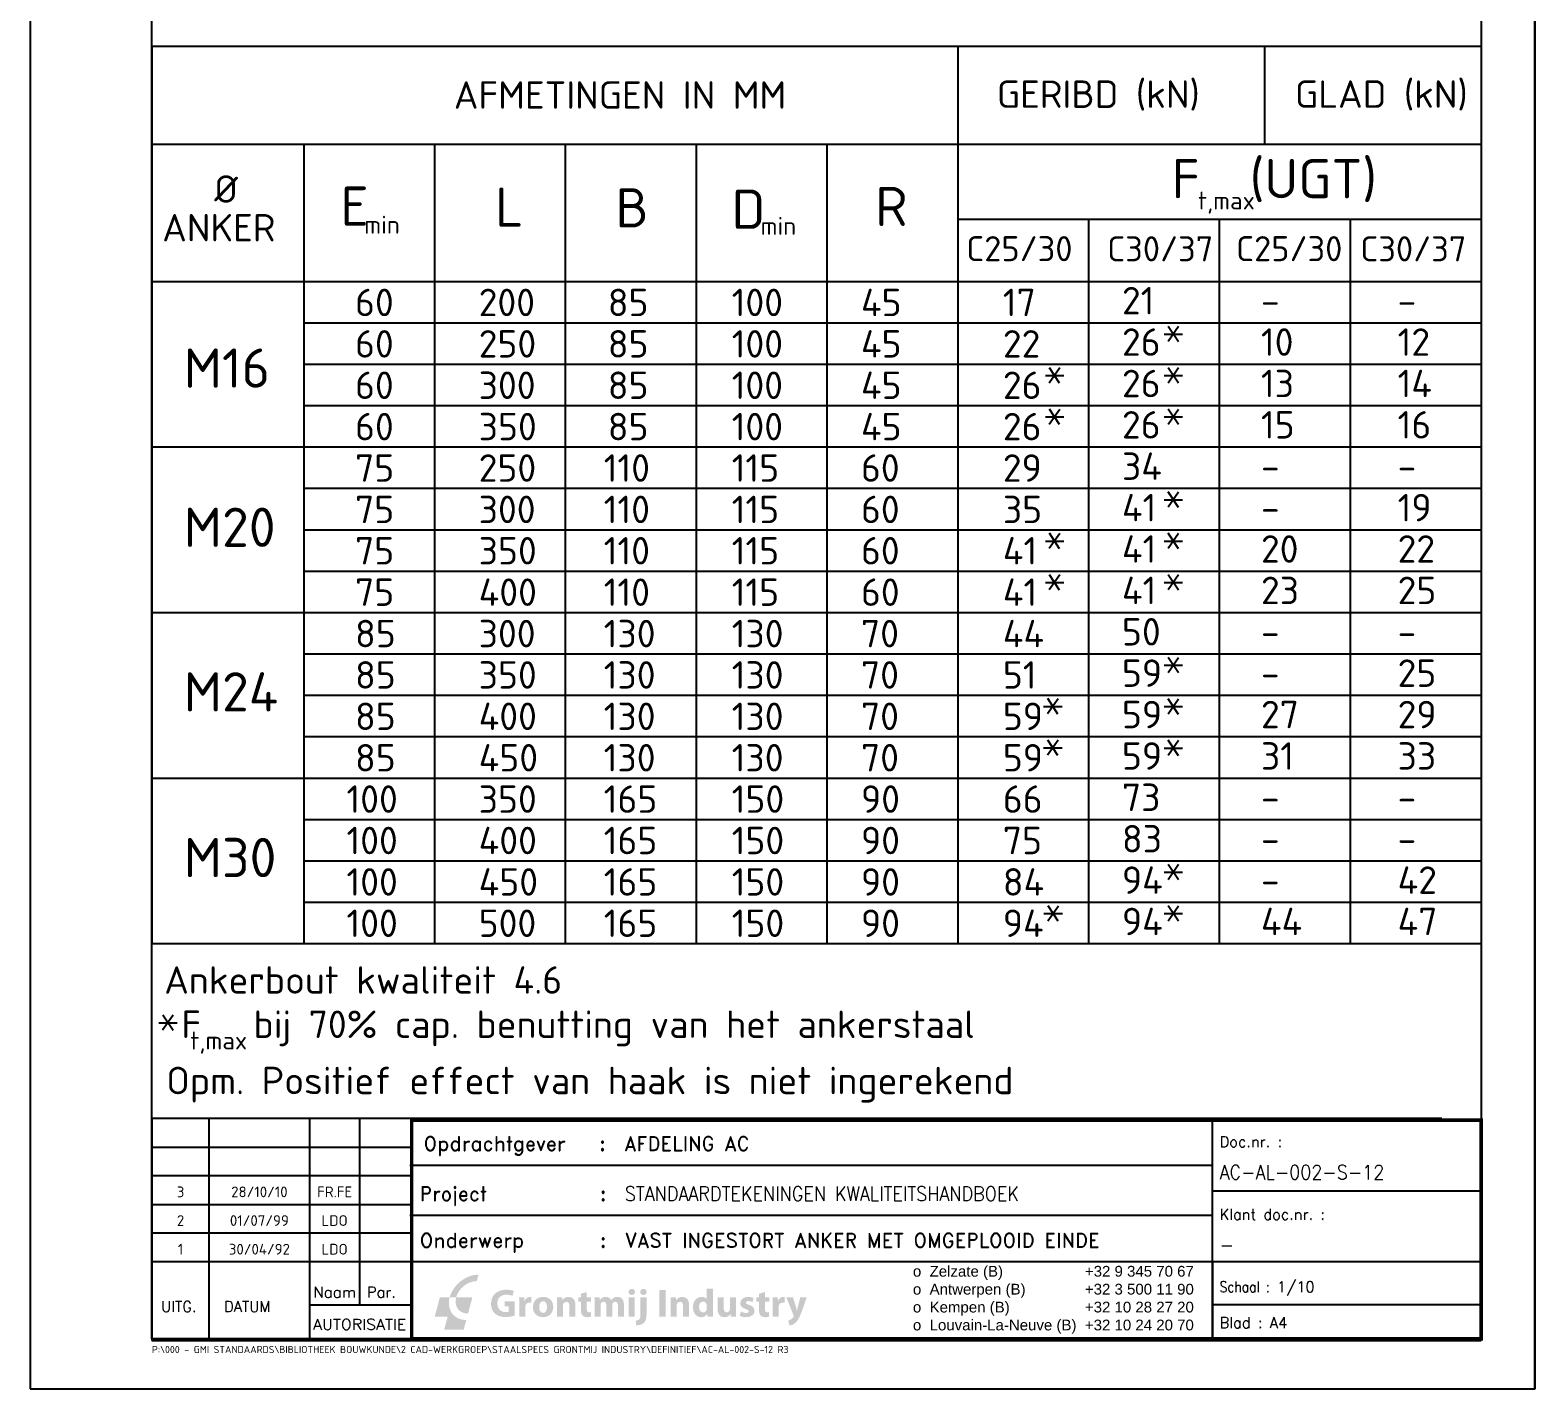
# Model space of a CAD drawing. Header units: millimetres. Extents: x 0 to 2100, y 0 to 2971.
# Drawn here: x 0 to 2100, y 0 to 1897 of the extents above; entities that cross this region are included whole.
import ezdxf
from ezdxf.enums import TextEntityAlignment as Align

# ---------------------------------------------------------------- set-up
doc = ezdxf.new("R2010")
doc.units = ezdxf.units.MM
doc.header["$LTSCALE"] = 10
doc.layers.get('0').update_dxf_attribs({"linetype": 'CONTINUOUS'})
for name, color, linetype in [('25', 7, 'CONTINUOUS'), ('35', 2, 'CONTINUOUS'), ('50', 6, 'CONTINUOUS'), ('AC-0000-ALGEMEEN-co-25', 7, 'CONTINUOUS'), ('AC-0100-SYMBOOL-co-25', 7, 'CONTINUOUS'), ('LAYER_1', 160, 'CONTINUOUS'), ('TITEL', 7, 'CONTINUOUS')]:
    doc.layers.add(name, color=color, linetype=linetype)
doc.layers.add('AC-0000-HULPLIJN-co-grijs', color=9, linetype='CONTINUOUS', plot=False)
doc.styles.add('ROMAND', font='romand')
doc.styles.get("Standard").update_dxf_attribs({"font": 'isocpeur.ttf'})

# ---------------------------------------------------------------- blocks, each defined once
blk = doc.blocks.new('A4')
blk.add_line((210.00118, 297.07484), (210.00118, 0))
at = {"color": 7}
blk.add_lwpolyline([(0, 0), (210.00118, 0), (210.00118, 297.07484), (0, 297.07484)], close=True, dxfattribs=at)
at = {"color": 4}
blk.add_lwpolyline([(17, 290.07484), (202.50118, 290.07484), (202.50118, 7), (17, 7)], close=True, dxfattribs=at)
at = {"layer": 'AC-0000-HULPLIJN-co-grijs', "color": 1, "insert": (17, 6), "char_height": 1, "attachment_point": 1}
blk.add_mtext('P:\\\\000 - GMI STANDAARDS\\\\BIBLIOTHEEK BOUWKUNDE\\\\2 CAD-WERKGROEP\\\\STAALSPECS GRONTMIJ INDUSTRY\\\\DEFINITIEF\\\\AC-AL-002-S-12 R3 ', dxfattribs=at)
blk = doc.blocks.new('BLOK1')
at = {"layer": 'LAYER_1', "lineweight": 0}
h = blk.add_hatch(color=12, dxfattribs=at)
h.dxf.hatch_style = 2
edge = h.paths.add_edge_path()
edge.add_spline(control_points=[(6.7, 14.88), (8.24, 20.6), (14.12, 25.23), (19.84, 25.23), (19.84, 25.23), (19.06, 22.28), (19.06, 22.28), (14.97, 22.28), (10.77, 18.97), (9.67, 14.88), (9.67, 14.88), (6.72, 14.88), (6.72, 14.88), (6.72, 14.88), (6.7, 14.88), (6.7, 14.88)], knot_values=[0, 0, 0, 0, 1, 1, 1, 2, 2, 2, 3, 3, 3, 4, 4, 4, 5, 5, 5, 5], degree=3, periodic=0)
h = blk.add_hatch(color=156, dxfattribs=at)
h.dxf.hatch_style = 2
edge = h.paths.add_edge_path()
edge.add_spline(control_points=[(17.07, 14.9), (17.07, 14.9), (15.1, 7.49), (15.1, 7.49), (11.01, 7.49), (8.58, 10.81), (9.69, 14.88), (9.69, 14.88), (17.07, 14.9), (17.07, 14.9)], knot_values=[0, 0, 0, 0, 1, 1, 1, 2, 2, 2, 3, 3, 3, 3], degree=3, periodic=0)
edge = h.paths.add_edge_path()
edge.add_spline(control_points=[(6.72, 14.9), (5.18, 9.18), (8.57, 4.55), (14.28, 4.55), (14.28, 4.55), (13.11, 0.09), (13.11, 0.09), (13.11, 0.09), (4.22, 0.09), (4.22, 0.09), (4.22, 0.09), (5.81, 6.01), (5.81, 6.01), (5.81, 6.01), (-0.1, 6.01), (-0.1, 6.01), (-0.1, 6.01), (2.27, 14.9), (2.27, 14.9), (2.27, 14.9), (6.7, 14.9), (6.7, 14.9), (6.7, 14.9), (6.72, 14.9), (6.72, 14.9)], knot_values=[0, 0, 0, 0, 1, 1, 1, 2, 2, 2, 3, 3, 3, 4, 4, 4, 5, 5, 5, 6, 6, 6, 7, 7, 7, 8, 8, 8, 8], degree=3, periodic=0)
h = blk.add_hatch(color=156, dxfattribs=at)
h.dxf.hatch_style = 2
edge = h.paths.add_edge_path()
edge.add_spline(control_points=[(36.31, 6.59), (35.45, 6.3), (33.84, 5.9), (32.23, 5.9), (30.01, 5.9), (28.4, 6.46), (27.28, 7.55), (26.15, 8.6), (25.54, 10.19), (25.56, 11.98), (25.57, 16.04), (28.52, 18.35), (32.52, 18.35), (34.1, 18.35), (35.31, 18.04), (35.91, 17.75), (35.91, 17.75), (35.33, 15.55), (35.33, 15.55), (34.66, 15.84), (33.83, 16.07), (32.49, 16.07), (30.19, 16.07), (28.45, 14.77), (28.45, 12.13), (28.45, 9.61), (30.03, 8.13), (32.29, 8.13), (32.92, 8.13), (33.43, 8.2), (33.65, 8.31), (33.65, 8.31), (33.65, 10.86), (33.65, 10.86), (33.65, 10.86), (31.76, 10.86), (31.76, 10.86), (31.76, 10.86), (31.76, 13.01), (31.76, 13.01), (31.76, 13.01), (36.31, 13.01), (36.31, 13.01), (36.31, 13.01), (36.31, 6.59), (36.31, 6.59)], knot_values=[0, 0, 0, 0, 1, 1, 1, 2, 2, 2, 3, 3, 3, 4, 4, 4, 5, 5, 5, 6, 6, 6, 7, 7, 7, 8, 8, 8, 9, 9, 9, 10, 10, 10, 11, 11, 11, 12, 12, 12, 13, 13, 13, 14, 14, 14, 15, 15, 15, 15], degree=3, periodic=0)
h = blk.add_hatch(color=156, dxfattribs=at)
h.dxf.hatch_style = 2
edge = h.paths.add_edge_path()
edge.add_spline(control_points=[(38.42, 11.96), (38.42, 13.27), (38.39, 14.12), (38.35, 14.88), (38.35, 14.88), (40.72, 14.88), (40.72, 14.88), (40.72, 14.88), (40.81, 13.25), (40.81, 13.25), (40.81, 13.25), (40.88, 13.25), (40.88, 13.25), (41.34, 14.53), (42.42, 15.08), (43.27, 15.08), (43.52, 15.08), (43.65, 15.08), (43.85, 15.04), (43.85, 15.04), (43.85, 12.43), (43.85, 12.43), (43.65, 12.49), (43.42, 12.52), (43.11, 12.52), (42.1, 12.52), (41.41, 11.98), (41.23, 11.13), (41.19, 10.95), (41.17, 10.73), (41.17, 10.52), (41.17, 10.52), (41.17, 6.03), (41.17, 6.03), (41.17, 6.03), (38.42, 6.03), (38.42, 6.03), (38.42, 6.03), (38.42, 11.96), (38.42, 11.96)], knot_values=[0, 0, 0, 0, 1, 1, 1, 2, 2, 2, 3, 3, 3, 4, 4, 4, 5, 5, 5, 6, 6, 6, 7, 7, 7, 8, 8, 8, 9, 9, 9, 10, 10, 10, 11, 11, 11, 12, 12, 12, 13, 13, 13, 13], degree=3, periodic=0)
h = blk.add_hatch(color=156, dxfattribs=at)
edge = h.paths.add_edge_path(flags=16)
edge.add_spline(control_points=[(47.49, 10.46), (47.49, 8.94), (48.12, 7.8), (49.3, 7.8), (50.36, 7.8), (51.05, 8.87), (51.05, 10.46), (51.05, 11.78), (50.55, 13.12), (49.3, 13.12), (47.98, 13.12), (47.49, 11.76), (47.49, 10.46)], knot_values=[0, 0, 0, 0, 1, 1, 1, 2, 2, 2, 3, 3, 3, 4, 4, 4, 4], degree=3, periodic=0)
edge = h.paths.add_edge_path()
edge.add_spline(control_points=[(53.89, 10.55), (53.89, 7.31), (51.59, 5.83), (49.22, 5.83), (46.64, 5.83), (44.65, 7.53), (44.65, 10.39), (44.65, 13.25), (46.53, 15.08), (49.37, 15.08), (52.08, 15.08), (53.89, 13.21), (53.89, 10.55)], knot_values=[0, 0, 0, 0, 1, 1, 1, 2, 2, 2, 3, 3, 3, 4, 4, 4, 4], degree=3, periodic=0)
h = blk.add_hatch(color=156, dxfattribs=at)
h.dxf.hatch_style = 2
edge = h.paths.add_edge_path()
edge.add_spline(control_points=[(55.59, 12.05), (55.59, 13.16), (55.56, 14.1), (55.52, 14.88), (55.52, 14.88), (57.91, 14.88), (57.91, 14.88), (57.91, 14.88), (58.04, 13.67), (58.04, 13.67), (58.04, 13.67), (58.09, 13.67), (58.09, 13.67), (58.45, 14.23), (59.36, 15.08), (60.82, 15.08), (62.63, 15.08), (63.99, 13.88), (63.99, 11.28), (63.99, 11.28), (63.99, 6.03), (63.99, 6.03), (63.99, 6.03), (61.24, 6.03), (61.24, 6.03), (61.24, 6.03), (61.24, 10.93), (61.24, 10.93), (61.24, 12.07), (60.84, 12.85), (59.85, 12.85), (59.09, 12.85), (58.63, 12.33), (58.45, 11.82), (58.38, 11.64), (58.34, 11.39), (58.34, 11.13), (58.34, 11.13), (58.34, 6.03), (58.34, 6.03), (58.34, 6.03), (55.59, 6.03), (55.59, 6.03), (55.59, 6.03), (55.59, 12.05), (55.59, 12.05)], knot_values=[0, 0, 0, 0, 1, 1, 1, 2, 2, 2, 3, 3, 3, 4, 4, 4, 5, 5, 5, 6, 6, 6, 7, 7, 7, 8, 8, 8, 9, 9, 9, 10, 10, 10, 11, 11, 11, 12, 12, 12, 13, 13, 13, 14, 14, 14, 15, 15, 15, 15], degree=3, periodic=0)
h = blk.add_hatch(color=156, dxfattribs=at)
h.dxf.hatch_style = 2
edge = h.paths.add_edge_path()
edge.add_spline(control_points=[(69.17, 17.28), (69.17, 17.28), (69.17, 14.88), (69.17, 14.88), (69.17, 14.88), (71.14, 14.88), (71.14, 14.88), (71.14, 14.88), (71.14, 12.85), (71.14, 12.85), (71.14, 12.85), (69.17, 12.85), (69.17, 12.85), (69.17, 12.85), (69.17, 9.65), (69.17, 9.65), (69.17, 8.58), (69.42, 8.09), (70.25, 8.09), (70.63, 8.09), (70.79, 8.11), (71.07, 8.16), (71.07, 8.16), (71.08, 6.08), (71.08, 6.08), (70.72, 5.94), (70.07, 5.83), (69.29, 5.83), (68.41, 5.83), (67.66, 6.16), (67.23, 6.61), (66.72, 7.13), (66.47, 7.98), (66.47, 9.23), (66.47, 9.23), (66.47, 12.85), (66.47, 12.85), (66.47, 12.85), (65.29, 12.85), (65.29, 12.85), (65.29, 12.85), (65.29, 14.88), (65.29, 14.88), (65.29, 14.88), (66.47, 14.88), (66.47, 14.88), (66.47, 14.88), (66.47, 16.54), (66.47, 16.54), (66.47, 16.54), (69.17, 17.28), (69.17, 17.28)], knot_values=[0, 0, 0, 0, 1, 1, 1, 2, 2, 2, 3, 3, 3, 4, 4, 4, 5, 5, 5, 6, 6, 6, 7, 7, 7, 8, 8, 8, 9, 9, 9, 10, 10, 10, 11, 11, 11, 12, 12, 12, 13, 13, 13, 14, 14, 14, 15, 15, 15, 16, 16, 16, 17, 17, 17, 17], degree=3, periodic=0)
h = blk.add_hatch(color=156, dxfattribs=at)
h.dxf.hatch_style = 2
edge = h.paths.add_edge_path()
edge.add_spline(control_points=[(72.73, 12.05), (72.73, 13.16), (72.69, 14.1), (72.66, 14.88), (72.66, 14.88), (74.97, 14.88), (74.97, 14.88), (74.97, 14.88), (75.1, 13.68), (75.1, 13.68), (75.1, 13.68), (75.15, 13.68), (75.15, 13.68), (75.53, 14.24), (76.31, 15.08), (77.83, 15.08), (78.97, 15.08), (79.88, 14.5), (80.26, 13.57), (80.26, 13.57), (80.29, 13.57), (80.29, 13.57), (80.62, 14.05), (81.02, 14.39), (81.43, 14.64), (81.92, 14.93), (82.47, 15.08), (83.12, 15.08), (84.82, 15.08), (86.1, 13.88), (86.1, 11.24), (86.1, 11.24), (86.1, 6.03), (86.1, 6.03), (86.1, 6.03), (83.42, 6.03), (83.42, 6.03), (83.42, 6.03), (83.42, 10.84), (83.42, 10.84), (83.42, 12.13), (83.01, 12.87), (82.12, 12.87), (81.49, 12.87), (81.04, 12.43), (80.85, 11.91), (80.78, 11.71), (80.75, 11.42), (80.75, 11.2), (80.75, 11.2), (80.75, 6.03), (80.75, 6.03), (80.75, 6.03), (78.07, 6.03), (78.07, 6.03), (78.07, 6.03), (78.07, 10.99), (78.07, 10.99), (78.07, 12.11), (77.67, 12.87), (76.8, 12.87), (76.1, 12.87), (75.68, 12.33), (75.52, 11.87), (75.43, 11.66), (75.41, 11.4), (75.41, 11.19), (75.41, 11.19), (75.41, 6.03), (75.41, 6.03), (75.41, 6.03), (72.73, 6.03), (72.73, 6.03), (72.73, 6.03), (72.73, 12.05), (72.73, 12.05)], knot_values=[0, 0, 0, 0, 1, 1, 1, 2, 2, 2, 3, 3, 3, 4, 4, 4, 5, 5, 5, 6, 6, 6, 7, 7, 7, 8, 8, 8, 9, 9, 9, 10, 10, 10, 11, 11, 11, 12, 12, 12, 13, 13, 13, 14, 14, 14, 15, 15, 15, 16, 16, 16, 17, 17, 17, 18, 18, 18, 19, 19, 19, 20, 20, 20, 21, 21, 21, 22, 22, 22, 23, 23, 23, 24, 24, 24, 25, 25, 25, 25], degree=3, periodic=0)
h = blk.add_hatch(color=156, dxfattribs=at)
h.dxf.hatch_style = 2
edge = h.paths.add_edge_path()
edge.add_spline(control_points=[(88.29, 6.03), (88.29, 6.03), (88.29, 14.88), (88.29, 14.88), (88.29, 14.88), (91.04, 14.88), (91.04, 14.88), (91.04, 14.88), (91.04, 6.03), (91.04, 6.03), (91.04, 6.03), (88.29, 6.03), (88.29, 6.03)], knot_values=[0, 0, 0, 0, 1, 1, 1, 2, 2, 2, 3, 3, 3, 4, 4, 4, 4], degree=3, periodic=0)
edge = h.paths.add_edge_path()
edge.add_spline(control_points=[(91.13, 17.34), (91.13, 16.58), (90.55, 15.96), (89.65, 15.96), (88.78, 15.96), (88.2, 16.58), (88.22, 17.34), (88.2, 18.13), (88.78, 18.73), (89.67, 18.73), (90.55, 18.73), (91.11, 18.13), (91.13, 17.34)], knot_values=[0, 0, 0, 0, 1, 1, 1, 2, 2, 2, 3, 3, 3, 4, 4, 4, 4], degree=3, periodic=0)
h = blk.add_hatch(color=156, dxfattribs=at)
h.dxf.hatch_style = 2
edge = h.paths.add_edge_path()
edge.add_spline(control_points=[(96.43, 17.34), (96.43, 16.58), (95.87, 15.96), (94.95, 15.96), (94.08, 15.96), (93.52, 16.58), (93.52, 17.34), (93.52, 18.13), (94.08, 18.73), (94.99, 18.73), (95.87, 18.73), (96.42, 18.13), (96.43, 17.34)], knot_values=[0, 0, 0, 0, 1, 1, 1, 2, 2, 2, 3, 3, 3, 4, 4, 4, 4], degree=3, periodic=0)
edge = h.paths.add_edge_path()
edge.add_spline(control_points=[(91.42, 4.29), (92.15, 4.35), (92.71, 4.51), (93.05, 4.87), (93.45, 5.29), (93.59, 5.99), (93.59, 7.75), (93.59, 7.75), (93.59, 14.88), (93.59, 14.88), (93.59, 14.88), (96.36, 14.88), (96.36, 14.88), (96.36, 14.88), (96.36, 7.1), (96.36, 7.1), (96.36, 5.16), (95.93, 3.98), (95.11, 3.22), (94.3, 2.46), (93.01, 2.14), (91.69, 2.14), (91.69, 2.14), (91.42, 4.29), (91.42, 4.29)], knot_values=[0, 0, 0, 0, 1, 1, 1, 2, 2, 2, 3, 3, 3, 4, 4, 4, 5, 5, 5, 6, 6, 6, 7, 7, 7, 8, 8, 8, 8], degree=3, periodic=0)
h = blk.add_hatch(color=156, dxfattribs=at)
h.dxf.hatch_style = 2
edge = h.paths.add_edge_path()
edge.add_spline(control_points=[(105.03, 18.23), (105.03, 18.23), (105.03, 6.03), (105.03, 6.03), (105.03, 6.03), (102.26, 6.03), (102.26, 6.03), (102.26, 6.03), (102.26, 18.23), (102.26, 18.23), (102.26, 18.23), (105.03, 18.23), (105.03, 18.23)], knot_values=[0, 0, 0, 0, 1, 1, 1, 2, 2, 2, 3, 3, 3, 4, 4, 4, 4], degree=3, periodic=0)
h = blk.add_hatch(color=156, dxfattribs=at)
h.dxf.hatch_style = 2
edge = h.paths.add_edge_path()
edge.add_spline(control_points=[(107.38, 12.05), (107.38, 13.16), (107.34, 14.1), (107.31, 14.88), (107.31, 14.88), (109.7, 14.88), (109.7, 14.88), (109.7, 14.88), (109.82, 13.67), (109.82, 13.67), (109.82, 13.67), (109.88, 13.67), (109.88, 13.67), (110.24, 14.23), (111.14, 15.08), (112.61, 15.08), (114.42, 15.08), (115.78, 13.88), (115.78, 11.28), (115.78, 11.28), (115.78, 6.03), (115.78, 6.03), (115.78, 6.03), (113.03, 6.03), (113.03, 6.03), (113.03, 6.03), (113.03, 10.93), (113.03, 10.93), (113.03, 12.07), (112.63, 12.85), (111.63, 12.85), (110.87, 12.85), (110.42, 12.33), (110.24, 11.82), (110.17, 11.64), (110.13, 11.39), (110.13, 11.13), (110.13, 11.13), (110.13, 6.03), (110.13, 6.03), (110.13, 6.03), (107.38, 6.03), (107.38, 6.03), (107.38, 6.03), (107.38, 12.05), (107.38, 12.05)], knot_values=[0, 0, 0, 0, 1, 1, 1, 2, 2, 2, 3, 3, 3, 4, 4, 4, 5, 5, 5, 6, 6, 6, 7, 7, 7, 8, 8, 8, 9, 9, 9, 10, 10, 10, 11, 11, 11, 12, 12, 12, 13, 13, 13, 14, 14, 14, 15, 15, 15, 15], degree=3, periodic=0)
h = blk.add_hatch(color=156, dxfattribs=at)
edge = h.paths.add_edge_path(flags=16)
edge.add_spline(control_points=[(123.81, 11.13), (123.81, 11.28), (123.79, 11.48), (123.78, 11.62), (123.61, 12.36), (123.02, 12.98), (122.16, 12.98), (120.92, 12.98), (120.26, 11.86), (120.26, 10.46), (120.26, 8.96), (121.01, 8.02), (122.15, 8.02), (122.94, 8.02), (123.58, 8.56), (123.74, 9.34), (123.79, 9.54), (123.81, 9.74), (123.81, 9.97), (123.81, 9.97), (123.81, 11.13), (123.81, 11.13)], knot_values=[0, 0, 0, 0, 1, 1, 1, 2, 2, 2, 3, 3, 3, 4, 4, 4, 5, 5, 5, 6, 6, 6, 7, 7, 7, 7], degree=3, periodic=0)
edge = h.paths.add_edge_path()
edge.add_spline(control_points=[(126.56, 18.88), (126.56, 18.88), (126.56, 8.67), (126.56, 8.67), (126.56, 7.68), (126.6, 6.63), (126.63, 6.03), (126.63, 6.03), (124.19, 6.03), (124.19, 6.03), (124.19, 6.03), (124.06, 7.33), (124.06, 7.33), (124.06, 7.33), (124.03, 7.33), (124.03, 7.33), (123.47, 6.34), (122.4, 5.83), (121.26, 5.83), (119.16, 5.83), (117.48, 7.62), (117.48, 10.37), (117.46, 13.36), (119.32, 15.08), (121.44, 15.08), (122.53, 15.08), (123.38, 14.7), (123.78, 14.08), (123.78, 14.08), (123.81, 14.08), (123.81, 14.08), (123.81, 14.08), (123.81, 18.88), (123.81, 18.88), (123.81, 18.88), (126.56, 18.88), (126.56, 18.88)], knot_values=[0, 0, 0, 0, 1, 1, 1, 2, 2, 2, 3, 3, 3, 4, 4, 4, 5, 5, 5, 6, 6, 6, 7, 7, 7, 8, 8, 8, 9, 9, 9, 10, 10, 10, 11, 11, 11, 12, 12, 12, 12], degree=3, periodic=0)
h = blk.add_hatch(color=156, dxfattribs=at)
h.dxf.hatch_style = 2
edge = h.paths.add_edge_path()
edge.add_spline(control_points=[(137.11, 8.87), (137.11, 7.71), (137.15, 6.77), (137.18, 6.03), (137.18, 6.03), (134.79, 6.03), (134.79, 6.03), (134.79, 6.03), (134.67, 7.28), (134.67, 7.28), (134.67, 7.28), (134.61, 7.28), (134.61, 7.28), (134.27, 6.73), (133.44, 5.83), (131.85, 5.83), (130.05, 5.83), (128.73, 6.95), (128.73, 9.68), (128.73, 9.68), (128.73, 14.88), (128.73, 14.88), (128.73, 14.88), (131.5, 14.88), (131.5, 14.88), (131.5, 14.88), (131.5, 10.12), (131.5, 10.12), (131.5, 8.83), (131.92, 8.06), (132.88, 8.06), (133.64, 8.06), (134.07, 8.58), (134.25, 9.01), (134.32, 9.18), (134.34, 9.39), (134.34, 9.61), (134.34, 9.61), (134.34, 14.88), (134.34, 14.88), (134.34, 14.88), (137.11, 14.88), (137.11, 14.88), (137.11, 14.88), (137.11, 8.87), (137.11, 8.87)], knot_values=[0, 0, 0, 0, 1, 1, 1, 2, 2, 2, 3, 3, 3, 4, 4, 4, 5, 5, 5, 6, 6, 6, 7, 7, 7, 8, 8, 8, 9, 9, 9, 10, 10, 10, 11, 11, 11, 12, 12, 12, 13, 13, 13, 14, 14, 14, 15, 15, 15, 15], degree=3, periodic=0)
h = blk.add_hatch(color=156, dxfattribs=at)
h.dxf.hatch_style = 2
edge = h.paths.add_edge_path()
edge.add_spline(control_points=[(139.3, 8.44), (139.81, 8.13), (140.86, 7.77), (141.67, 7.77), (142.5, 7.77), (142.85, 8.06), (142.85, 8.51), (142.85, 8.96), (142.58, 9.18), (141.54, 9.52), (139.72, 10.14), (139.01, 11.13), (139.03, 12.16), (139.03, 13.83), (140.44, 15.08), (142.63, 15.08), (143.66, 15.08), (144.58, 14.84), (145.13, 14.57), (145.13, 14.57), (144.64, 12.67), (144.64, 12.67), (144.24, 12.89), (143.48, 13.18), (142.72, 13.18), (142.05, 13.18), (141.67, 12.91), (141.67, 12.45), (141.67, 12.04), (142.01, 11.82), (143.1, 11.44), (144.78, 10.86), (145.49, 10.01), (145.51, 8.71), (145.51, 7.06), (144.2, 5.83), (141.67, 5.83), (140.51, 5.83), (139.48, 6.1), (138.81, 6.46), (138.81, 6.46), (139.3, 8.44), (139.3, 8.44)], knot_values=[0, 0, 0, 0, 1, 1, 1, 2, 2, 2, 3, 3, 3, 4, 4, 4, 5, 5, 5, 6, 6, 6, 7, 7, 7, 8, 8, 8, 9, 9, 9, 10, 10, 10, 11, 11, 11, 12, 12, 12, 13, 13, 13, 14, 14, 14, 14], degree=3, periodic=0)
h = blk.add_hatch(color=156, dxfattribs=at)
h.dxf.hatch_style = 2
edge = h.paths.add_edge_path()
edge.add_spline(control_points=[(150.25, 17.28), (150.25, 17.28), (150.25, 14.88), (150.25, 14.88), (150.25, 14.88), (152.22, 14.88), (152.22, 14.88), (152.22, 14.88), (152.22, 12.85), (152.22, 12.85), (152.22, 12.85), (150.25, 12.85), (150.25, 12.85), (150.25, 12.85), (150.25, 9.65), (150.25, 9.65), (150.25, 8.58), (150.5, 8.09), (151.33, 8.09), (151.71, 8.09), (151.88, 8.11), (152.15, 8.16), (152.15, 8.16), (152.17, 6.08), (152.17, 6.08), (151.8, 5.94), (151.15, 5.83), (150.37, 5.83), (149.49, 5.83), (148.75, 6.16), (148.31, 6.61), (147.8, 7.13), (147.55, 7.98), (147.55, 9.23), (147.55, 9.23), (147.55, 12.85), (147.55, 12.85), (147.55, 12.85), (146.38, 12.85), (146.38, 12.85), (146.38, 12.85), (146.38, 14.88), (146.38, 14.88), (146.38, 14.88), (147.55, 14.88), (147.55, 14.88), (147.55, 14.88), (147.55, 16.54), (147.55, 16.54), (147.55, 16.54), (150.25, 17.28), (150.25, 17.28)], knot_values=[0, 0, 0, 0, 1, 1, 1, 2, 2, 2, 3, 3, 3, 4, 4, 4, 5, 5, 5, 6, 6, 6, 7, 7, 7, 8, 8, 8, 9, 9, 9, 10, 10, 10, 11, 11, 11, 12, 12, 12, 13, 13, 13, 14, 14, 14, 15, 15, 15, 16, 16, 16, 17, 17, 17, 17], degree=3, periodic=0)
h = blk.add_hatch(color=156, dxfattribs=at)
h.dxf.hatch_style = 2
edge = h.paths.add_edge_path()
edge.add_spline(control_points=[(153.81, 11.96), (153.81, 13.27), (153.78, 14.12), (153.74, 14.88), (153.74, 14.88), (156.11, 14.88), (156.11, 14.88), (156.11, 14.88), (156.2, 13.25), (156.2, 13.25), (156.2, 13.25), (156.27, 13.25), (156.27, 13.25), (156.73, 14.53), (157.81, 15.08), (158.66, 15.08), (158.92, 15.08), (159.04, 15.08), (159.24, 15.04), (159.24, 15.04), (159.24, 12.43), (159.24, 12.43), (159.04, 12.49), (158.81, 12.52), (158.5, 12.52), (157.49, 12.52), (156.8, 11.98), (156.62, 11.13), (156.58, 10.95), (156.56, 10.73), (156.56, 10.52), (156.56, 10.52), (156.56, 6.03), (156.56, 6.03), (156.56, 6.03), (153.81, 6.03), (153.81, 6.03), (153.81, 6.03), (153.81, 11.96), (153.81, 11.96)], knot_values=[0, 0, 0, 0, 1, 1, 1, 2, 2, 2, 3, 3, 3, 4, 4, 4, 5, 5, 5, 6, 6, 6, 7, 7, 7, 8, 8, 8, 9, 9, 9, 10, 10, 10, 11, 11, 11, 12, 12, 12, 13, 13, 13, 13], degree=3, periodic=0)
h = blk.add_hatch(color=156, dxfattribs=at)
h.dxf.hatch_style = 2
edge = h.paths.add_edge_path()
edge.add_spline(control_points=[(163.08, 14.88), (163.08, 14.88), (164.4, 10.53), (164.4, 10.53), (164.54, 10.01), (164.72, 9.36), (164.83, 8.89), (164.83, 8.89), (164.89, 8.89), (164.89, 8.89), (165.01, 9.36), (165.16, 10.03), (165.28, 10.53), (165.28, 10.53), (166.37, 14.88), (166.37, 14.88), (166.37, 14.88), (169.32, 14.88), (169.32, 14.88), (169.32, 14.88), (167.26, 9.05), (167.26, 9.05), (165.99, 5.54), (165.14, 4.13), (164.14, 3.24), (163.19, 2.41), (162.17, 2.12), (161.48, 2.03), (161.48, 2.03), (160.91, 4.36), (160.91, 4.36), (161.25, 4.42), (161.68, 4.58), (162.1, 4.83), (162.52, 5.05), (162.97, 5.49), (163.24, 5.94), (163.33, 6.07), (163.38, 6.21), (163.38, 6.34), (163.38, 6.43), (163.37, 6.57), (163.26, 6.79), (163.26, 6.79), (160.02, 14.88), (160.02, 14.88), (160.02, 14.88), (163.08, 14.88), (163.08, 14.88)], knot_values=[0, 0, 0, 0, 1, 1, 1, 2, 2, 2, 3, 3, 3, 4, 4, 4, 5, 5, 5, 6, 6, 6, 7, 7, 7, 8, 8, 8, 9, 9, 9, 10, 10, 10, 11, 11, 11, 12, 12, 12, 13, 13, 13, 14, 14, 14, 15, 15, 15, 16, 16, 16, 16], degree=3, periodic=0)
blk = doc.blocks.new('Logo Grontmij Industry')
blk.add_blockref('BLOK1', (0, 0))
blk = doc.blocks.new('TH-GI-A4-N')
at = {"layer": 'TITEL'}
for p, q in [((-185.5, 30.75), (-185.5, -0.25)), ((-5.5, 30.75), (-185.5, 30.75)), ((-177.5, -0.25), (-177.5, 30.75)), ((-163.5, 30.75), (-163.5, -0.25)), ((-156.5, 4.75), (-156.5, 30.75)), ((-37.5, 0), (-37.5, 30.75)), ((-185.5, 26.75), (-149.5, 26.75)), ((-149.5, 24.25), (-37.5, 24.25)), ((-149.5, 22.75), (-185.5, 22.75)), ((0, 20.62), (-37.5, 20.62)), ((-185.5, 18.75), (-149.5, 18.75)), ((-149.5, 17.25), (-37.5, 17.25)), ((-149.5, 14.75), (-185.5, 14.75)), ((-149.5, 10.75), (-185.5, 10.75)), ((0, 10.75), (-149.5, 10.75)), ((-37.5, 10.75), (-37.5, 0)), ((-163.5, 4.75), (-149.5, 4.75)), ((0, 4.75), (-37.5, 4.75)), ((-185.5, -0.25), (0, -0.25))]:
    blk.add_line(p, q, dxfattribs=at)
at = {"layer": 'TITEL', "const_width": 0.5}
blk.add_lwpolyline([(-149.25, 30.5), (-149.25, 0), (0, 0), (0, 30.5)], close=True, dxfattribs=at)
at = {"layer": 'TITEL', "xscale": 0.3064885620340441, "yscale": 0.306488562034029, "zscale": 0.3064885620340291}
blk.add_blockref('Logo Grontmij Industry', (-146.01, 1.22), dxfattribs=at)
at = {"insert": (-79.3, 10.17), "char_height": 1.5, "width": 41.7939, "attachment_point": 1}
blk.add_mtext('{\\fArial|b0|i0|c0|p34;o  Zelzate (B)^I^I+32 9 345 70 67\\Po  Antwerpen (B)^I^I+32 3 500 11 90\\Po  Kempen (B)^I^I+32 10 28 27 20\\Po  Louvain-La-Neuve (B)^I+32 10 24 20 70}', dxfattribs=at)
for tag, p in [('UITGAVE', (-181.5, 27.75)), ('DATUM', (-170.5, 27.75)), ('DOOR', (-160, 27.75)), ('UITGAVE', (-181.5, 23.75)), ('DATUM', (-170.5, 23.75)), ('DOOR', (-160, 23.75)), ('UITGAVE', (-181.5, 19.75)), ('DATUM', (-170.5, 19.75)), ('DOOR', (-160, 19.75)), ('UITGAVE', (-181.5, 15.75)), ('DATUM', (-170.5, 15.75)), ('DOOR', (-160, 15.75)), ('UITGAVE', (-181.5, 11.75)), ('DATUM', (-170.5, 11.75)), ('DOOR', (-160, 11.75))]:
    blk.add_attdef(tag, text='', height=1.5).set_placement(p, align=Align.CENTER)
at = {"color": 2, "style": 'ROMAND'}
for tag, p in [('OPDRACHTGEVER', (-119.59, 26.25)), ('ONDERW1', (-119.5, 12.75))]:
    blk.add_attdef(tag, p, '', height=2, dxfattribs=at)
at = {"color": 2, "style": 'ROMAND', "width": 0.9}
for tag, p in [('DOCNR.', (-36.5, 22.25)), ('PROJECT', (-119.5, 19.25)), ('DOCNRKLANT.', (-36.5, 12.12))]:
    blk.add_attdef(tag, p, '', height=2, dxfattribs=at)
at = {"style": 'ROMAND'}
for tag, p in [('SCHAAL', (-28.5, 6.5)), ('BLAD', (-29.5, 1.5))]:
    blk.add_attdef(tag, p, '', height=1.5, dxfattribs=at)
at = {"layer": 'TITEL', "style": 'ROMAND'}
for s, height, p in [('Opdrachtgever', 2, (-147.59, 26.25)), (':', 2, (-123.09, 26.25)), ('Doc.nr. :', 1.5, (-36.5, 26.75)), (' Project', 2, (-149.5, 19.25)), (':', 2, (-123, 19.25)), ('Klant doc.nr. :', 1.5, (-36.5, 16.62)), (' Onderwerp', 2, (-149.5, 12.75)), (':', 2, (-123, 12.75)), ('Par.', 1.5, (-155.5, 5.75)), ('UITG.', 1.5, (-184.21, 3.75)), ('  DATUM', 1.5, (-177.5, 3.75))]:
    blk.add_text(s, height=height, dxfattribs=at).set_placement(p)
for s, width, p, p2 in [('Naam', 0.94382, (-163, 5.75), (-157, 5.75)), ('Schaal :', 0.725926, (-36.5, 6.5), (-29.5, 6.5)), ('AUTORISATIE', 0.947917, (-163, 1.25), (-150, 1.25)), ('Blad :', 0.865979, (-36.5, 1.5), (-30.5, 1.5))]:
    blk.add_text(s, height=1.5, dxfattribs=dict(at, width=width)).set_placement(p, p2, align=Align.FIT)

msp = doc.modelspace()

# ---------------------------------------------------------------- linework, layer by layer
at = {"layer": '25'}
for p, q in [((170, 1874.2), (170, 621.5)), ((170, 1874.2), (2025, 1874.2)), ((1294.5, 1874.2), (1294.5, 621.5)), ((1722.5, 1874.2), (1722.5, 1737.4)), ((2025, 1874.2), (2025, 621.5)), ((170, 1737.4), (2025, 1737.4)), ((381.9, 1737.4), (381.9, 621.5)), ((564.4, 1737.4), (564.4, 621.5)), ((746.9, 1737.4), (746.9, 621.5)), ((929.4, 1737.4), (929.4, 621.5)), ((1112, 1737.4), (1112, 621.5)), ((1294.5, 1632.9), (2025, 1632.9)), ((1477, 1632.9), (1477, 621.5)), ((1659.5, 1632.9), (1659.5, 621.5)), ((1842, 1632.9), (1842, 621.5)), ((170, 1545.8), (2025, 1545.8)), ((381.9, 1488), (2025, 1488)), ((381.9, 1430.3), (2025, 1430.3)), ((381.9, 1372.5), (2025, 1372.5)), ((170, 1314.7), (2025, 1314.7)), ((381.9, 1257), (2025, 1257)), ((381.9, 1199.2), (2025, 1199.2)), ((381.9, 1141.4), (2025, 1141.4)), ((170, 1083.7), (2025, 1083.7)), ((381.9, 1025.9), (2025, 1025.9)), ((381.9, 968.1), (2025, 968.1)), ((381.9, 910.4), (2025, 910.4)), ((170, 852.6), (2025, 852.6)), ((381.9, 794.8), (2025, 794.8)), ((381.9, 737.1), (2025, 737.1)), ((381.9, 679.3), (2025, 679.3)), ((170, 621.5), (2025, 621.5))]:
    msp.add_line(p, q, dxfattribs=at)
at = {"layer": '35'}
for p, q in [((1582.5, 1472.2), (1608.3, 1472.2)), ((1602.8, 1482.8), (1588, 1461.7)), ((1602.5, 1461.4), (1588.3, 1483)), ((1416.8, 1414.4), (1442.6, 1414.4)), ((1437.2, 1425), (1422.3, 1403.9)), ((1436.8, 1403.7), (1422.6, 1425.2)), ((1582.5, 1414.4), (1608.3, 1414.4)), ((1602.8, 1425), (1588, 1403.9)), ((1602.5, 1403.7), (1588.3, 1425.2)), ((1437.2, 1367.2), (1422.3, 1346.1)), ((1436.8, 1345.9), (1422.6, 1367.5)), ((1602.8, 1367.2), (1588, 1346.1)), ((1602.5, 1345.9), (1588.3, 1367.5)), ((1416.8, 1356.7), (1442.6, 1356.7)), ((1582.5, 1356.7), (1608.3, 1356.7)), ((1582.5, 1241.1), (1608.3, 1241.1)), ((1602.8, 1251.7), (1588, 1230.6)), ((1602.5, 1230.4), (1588.3, 1251.9)), ((1416.8, 1183.4), (1442.6, 1183.4)), ((1437.2, 1193.9), (1422.3, 1172.8)), ((1436.8, 1172.6), (1422.6, 1194.2)), ((1582.5, 1183.4), (1608.3, 1183.4)), ((1602.8, 1193.9), (1588, 1172.8)), ((1602.5, 1172.6), (1588.3, 1194.2)), ((1437.2, 1136.2), (1422.3, 1115.1)), ((1436.8, 1114.8), (1422.6, 1136.4)), ((1602.8, 1136.2), (1588, 1115.1)), ((1602.5, 1114.8), (1588.3, 1136.4)), ((1416.8, 1125.6), (1442.6, 1125.6)), ((1582.5, 1125.6), (1608.3, 1125.6)), ((1582.5, 1010.1), (1608.3, 1010.1)), ((1602.8, 1020.6), (1588, 999.5)), ((1602.5, 999.3), (1588.3, 1020.9)), ((1414.4, 952.7), (1440.2, 952.7)), ((1434.7, 963.2), (1419.9, 942.2)), ((1434.4, 941.9), (1420.2, 963.5)), ((1582.5, 952.3), (1608.3, 952.3)), ((1602.8, 962.9), (1588, 941.8)), ((1602.5, 941.5), (1588.3, 963.1)), ((1434.7, 905.5), (1419.9, 884.4)), ((1434.4, 884.2), (1420.2, 905.7)), ((1602.8, 905.1), (1588, 884)), ((1602.5, 883.8), (1588.3, 905.3)), ((1414.4, 894.9), (1440.2, 894.9)), ((1582.5, 894.5), (1608.3, 894.5)), ((1582.5, 721.2), (1608.3, 721.2)), ((1602.8, 731.8), (1588, 710.7)), ((1602.5, 710.5), (1588.3, 732)), ((1435.3, 674), (1420.4, 652.9)), ((1434.9, 652.7), (1420.8, 674.3)), ((1602.8, 674), (1588, 652.9)), ((1602.5, 652.7), (1588.3, 674.3)), ((1414.9, 663.5), (1440.7, 663.5)), ((1582.5, 663.5), (1608.3, 663.5)), ((179.5, 511.1), (205.3, 511.1)), ((199.8, 521.6), (185, 500.5)), ((199.5, 500.3), (185.3, 521.8))]:
    msp.add_line(p, q, dxfattribs=at)

# ---------------------------------------------------------------- block references
at = {"layer": 'AC-0000-ALGEMEEN-co-25', "xscale": 10, "yscale": 10, "zscale": 10}
msp.add_blockref('A4', (0, 0), dxfattribs=at)
at = {"layer": 'AC-0100-SYMBOOL-co-25'}
ref = msp.add_blockref('TH-GI-A4-N', (2025, 70), dxfattribs=dict(at, xscale=10, yscale=10, zscale=10))
ref.add_attrib('OPDRACHTGEVER', 'AFDELING AC', (829.1, 332.5), dxfattribs={"layer": '0', "color": 2, "height": 20, "style": 'ROMAND'})
ref.add_attrib('PROJECT', 'STANDAARDTEKENINGEN KWALITEITSHANDBOEK', (830, 262.5), dxfattribs={"layer": '0', "color": 2, "height": 20, "style": 'ROMAND', "width": 0.9})
ref.add_attrib('ONDERW1', 'VAST INGESTORT ANKER MET OMGEPLOOID EINDE', (830, 197.5), dxfattribs={"layer": '0', "color": 2, "height": 20, "style": 'ROMAND'})
ref.add_attrib('DOCNR.', 'AC-AL-002-S-12', (1660, 292.5), dxfattribs={"layer": '0', "color": 2, "height": 20, "style": 'ROMAND', "width": 0.9})
ref.add_attrib('DOCNRKLANT.', '-', (1660, 191.3), dxfattribs={"layer": '0', "color": 2, "height": 20, "style": 'ROMAND', "width": 0.9})
ref.add_attrib('SCHAAL', '1/10', (1740, 135), dxfattribs={"layer": '0', "height": 15, "style": 'ROMAND'})
ref.add_attrib('BLAD', 'A4', (1730, 85), dxfattribs={"layer": '0', "height": 15, "style": 'ROMAND'})
ref.add_attrib('UITGAVE', '1', dxfattribs={"layer": '0', "height": 15}).set_placement((210, 187.5), align=Align.CENTER)
ref.add_attrib('DATUM', '30/04/92', dxfattribs={"layer": '0', "height": 15}).set_placement((320, 187.5), align=Align.CENTER)
ref.add_attrib('DOOR', 'LDO', dxfattribs={"layer": '0', "height": 15}).set_placement((425, 187.5), align=Align.CENTER)
ref.add_attrib('UITGAVE', '2', dxfattribs={"layer": '0', "height": 15}).set_placement((210, 227.5), align=Align.CENTER)
ref.add_attrib('DATUM', '01/07/99', dxfattribs={"layer": '0', "height": 15}).set_placement((320, 227.5), align=Align.CENTER)
ref.add_attrib('DOOR', 'LDO', dxfattribs={"layer": '0', "height": 15}).set_placement((425, 227.5), align=Align.CENTER)
ref.add_attrib('UITGAVE', '3', dxfattribs={"layer": '0', "height": 15}).set_placement((210, 267.5), align=Align.CENTER)
ref.add_attrib('DATUM', '28/10/10', dxfattribs={"layer": '0', "height": 15}).set_placement((320, 267.5), align=Align.CENTER)
ref.add_attrib('DOOR', 'FR.FE', dxfattribs={"layer": '0', "height": 15}).set_placement((425, 267.5), align=Align.CENTER)

# ---------------------------------------------------------------- texts
at = {"layer": '35'}
for s, height, p in [('GERIBD (kN)', 38.304, (1349.1, 1788)), ('GLAD (kN)', 38.3, (1765.2, 1788.1)), ('AFMETINGEN IN MM', 38.304, (591.3, 1786.8)), ('%%C', 38.3, (256.9, 1655.6)), ('ANKER', 38.3, (184.3, 1601.6)), ('60', 38.3, (453.5, 1497.3)), ('200', 38.3, (626, 1497.3)), ('85', 38.3, (806.2, 1497.3)), ('100', 38.3, (979.1, 1497.3)), ('45', 38.3, (1159.5, 1497.3)), ('17', 38.3, (1357.5, 1497.3)), ('21', 38.3, (1523.7, 1499.8)), ('-', 38.3, (1717.7, 1499.8)), ('-', 38.3, (1908.4, 1499.8)), ('60', 38.3, (453.5, 1439.5)), ('250', 38.3, (626, 1439.5)), ('85', 38.3, (806.2, 1439.5)), ('100', 38.3, (979.1, 1439.5)), ('45', 38.3, (1159.5, 1439.5)), ('22', 38.3, (1357.5, 1439.5)), ('26', 38.3, (1523.7, 1442)), ('10', 38.3, (1717.7, 1442)), ('12', 38.3, (1908.4, 1442)), ('60', 38.3, (453.5, 1381.7)), ('300', 38.3, (626, 1381.7)), ('85', 38.3, (806.2, 1381.7)), ('100', 38.3, (979.1, 1381.7)), ('45', 38.3, (1159.5, 1381.7)), ('26', 38.3, (1357.5, 1381.7)), ('26', 38.3, (1523.7, 1384.2)), ('13', 38.3, (1717.7, 1384.2)), ('14', 38.3, (1908.4, 1384.2)), ('60', 38.3, (453.5, 1324)), ('350', 38.3, (626, 1324)), ('85', 38.3, (806.2, 1324)), ('100', 38.3, (979.1, 1324)), ('45', 38.3, (1159.5, 1324)), ('26', 38.3, (1357.5, 1324)), ('26', 38.3, (1523.7, 1326.5)), ('15', 38.3, (1717.7, 1326.5)), ('16', 38.3, (1908.4, 1326.5)), ('75', 38.3, (453.5, 1266.2)), ('250', 38.3, (626, 1266.2)), ('110', 38.3, (800.5, 1266.2)), ('115', 38.3, (979.1, 1266.2)), ('60', 38.3, (1159.5, 1266.2)), ('29', 38.3, (1357.5, 1266.2)), ('34', 38.3, (1523.7, 1268.7)), ('-', 38.3, (1717.7, 1268.7)), ('-', 38.3, (1908.4, 1268.7)), ('75', 38.3, (453.5, 1208.4)), ('300', 38.3, (626, 1208.4)), ('110', 38.3, (800.5, 1208.4)), ('115', 38.3, (979.1, 1208.4)), ('60', 38.3, (1159.5, 1208.4)), ('35', 38.3, (1357.5, 1208.4)), ('41', 38.3, (1523.7, 1210.9)), ('19', 38.3, (1908.4, 1210.9)), ('-', 38.3, (1717.7, 1210.9)), ('75', 38.3, (453.5, 1150.7)), ('350', 38.3, (626, 1150.7)), ('110', 38.3, (800.5, 1150.7)), ('115', 38.3, (979.1, 1150.7)), ('60', 38.3, (1159.5, 1150.7)), ('41', 38.3, (1357.5, 1150.7)), ('41', 38.3, (1523.7, 1153.2)), ('20', 38.3, (1717.7, 1153.2)), ('22', 38.3, (1908.4, 1153.2)), ('75', 38.3, (453.5, 1092.9)), ('400', 38.3, (626, 1092.9)), ('110', 38.3, (800.5, 1092.9)), ('115', 38.3, (979.1, 1092.9)), ('60', 38.3, (1159.5, 1092.9)), ('41', 38.3, (1357.5, 1092.9)), ('41', 38.3, (1523.7, 1095.4)), ('23', 38.3, (1717.7, 1095.4)), ('25', 38.3, (1908.4, 1095.4)), ('85', 38.3, (453.5, 1035.1)), ('300', 38.3, (626, 1035.1)), ('130', 38.3, (800.5, 1035.1)), ('130', 38.3, (979.1, 1035.1)), ('70', 38.3, (1159.5, 1035.1)), ('44', 38.3, (1357.5, 1035.1)), ('50', 38.3, (1523.7, 1037.6)), ('-', 38.3, (1717.7, 1037.6)), ('-', 38.3, (1908.4, 1037.6)), ('85', 38.3, (453.5, 977.4)), ('350', 38.3, (626, 977.4)), ('130', 38.3, (800.5, 977.4)), ('130', 38.3, (979.1, 977.4)), ('70', 38.3, (1159.5, 977.4)), ('51', 38.3, (1357.5, 977.4)), ('59', 38.3, (1523.7, 979.9)), ('25', 38.3, (1908.4, 979.9)), ('-', 38.3, (1717.7, 979.9)), ('85', 38.3, (453.5, 919.6)), ('400', 38.3, (626, 919.6)), ('130', 38.3, (800.5, 919.6)), ('130', 38.3, (979.1, 919.6)), ('70', 38.3, (1159.5, 919.6)), ('59', 38.3, (1357.5, 919.6)), ('59', 38.3, (1523.7, 922.1)), ('27', 38.3, (1717.7, 922.1)), ('29', 38.3, (1908.4, 922.1)), ('85', 38.3, (453.5, 861.8)), ('450', 38.3, (626, 861.8)), ('130', 38.3, (800.5, 861.8)), ('130', 38.3, (979.1, 861.8)), ('70', 38.3, (1159.5, 861.8)), ('59', 38.3, (1357.5, 861.8)), ('59', 38.3, (1523.7, 864.3)), ('31', 38.3, (1717.7, 864.3)), ('33', 38.3, (1908.4, 864.3)), ('100', 38.3, (441.5, 804.1)), ('350', 38.3, (626, 804.1)), ('165', 38.3, (800.5, 804.1)), ('150', 38.3, (979.1, 804.1)), ('90', 38.3, (1159.5, 804.1)), ('66', 38.3, (1357.5, 804.1)), ('73', 38.3, (1523.7, 806.6)), ('-', 38.3, (1717.7, 806.6)), ('-', 38.3, (1908.4, 806.6)), ('100', 38.3, (441.5, 746.3)), ('400', 38.3, (626, 746.3)), ('165', 38.3, (800.5, 746.3)), ('150', 38.3, (979.1, 746.3)), ('90', 38.3, (1159.5, 746.3)), ('75', 38.3, (1357.5, 746.3)), ('83', 38.3, (1523.7, 748.8)), ('-', 38.3, (1717.7, 748.8)), ('-', 38.3, (1908.4, 748.8)), ('100', 38.3, (441.5, 688.5)), ('450', 38.3, (626, 688.5)), ('165', 38.3, (800.5, 688.5)), ('150', 38.3, (979.1, 688.5)), ('90', 38.3, (1159.5, 688.5)), ('84', 38.3, (1357.5, 688.5)), ('94', 38.3, (1523.7, 691)), ('42', 38.3, (1908.4, 691)), ('-', 38.3, (1717.7, 691)), ('100', 38.3, (441.5, 630.8)), ('500', 38.3, (626, 630.8)), ('165', 38.3, (800.5, 630.8)), ('150', 38.3, (979.1, 630.8)), ('90', 38.3, (1159.5, 630.8)), ('94', 38.3, (1357.5, 630.8)), ('94', 38.3, (1523.7, 633.3)), ('44', 38.3, (1717.7, 633.3)), ('47', 38.3, (1908.4, 633.3)), ('Ankerbout kwaliteit 4.6', 38.304, (187.2, 551.6)), (' F   bij 70%%% cap. benutting van het ankerstaal', 38.304, (186.7, 489.8)), ('Opm. Positief effect van haak is niet ingerekend', 38.304, (190, 411.3))]:
    msp.add_text(s, height=height, dxfattribs=at).set_placement(p)
at = {"layer": '35', "insert": (223.5, 498.8), "char_height": 25, "width": 71.384, "attachment_point": 1}
msp.add_mtext('t,max', dxfattribs=at)
at = {"layer": '50'}
for s, height, p in [('F  (UGT)', 54.72, (1593.1, 1661.8)), ('E', 54.7, (433.3, 1623.5)), ('L', 54.7, (649, 1622.2)), ('B', 54.7, (816.8, 1621.2)), ('D', 54.7, (979, 1619.2)), ('R', 54.7, (1179.4, 1623.2)), ('C25/30', 35, (1306.4, 1574)), ('C30/37', 35, (1503.1, 1573.8)), ('C25/30', 35, (1683, 1574)), ('C30/37', 35, (1856.3, 1573.8)), ('M16', 54.72, (214.4, 1397.5)), ('M20', 54.72, (214.4, 1175.3)), ('M24', 54.72, (214.4, 945.6)), ('M30', 54.72, (214.4, 714.3))]:
    msp.add_text(s, height=height, dxfattribs=at).set_placement(p)
at = {"layer": '50', "char_height": 25, "width": 71.384, "attachment_point": 1}
for s, insert in [('t,max', (1629.8, 1671.2)), ('min', (466.4, 1637.4)), ('min', (1019.5, 1635.8))]:
    msp.add_mtext(s, dxfattribs=dict(at, insert=insert))

doc.saveas('drawing.dxf')
